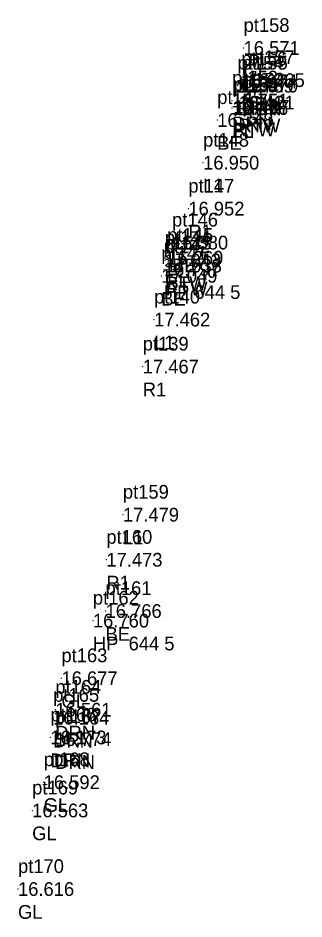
# Model space of a CAD drawing. Header units: metres. Extents: x 178081 to 737303, y 964681 to 975566.
# Drawn here: x 178080.96 to 178091.38, y 975532.8 to 975565.62 of the extents above; entities that cross this region are included whole.
import ezdxf

# ---------------------------------------------------------------- set-up
doc = ezdxf.new("R2010")
doc.units = ezdxf.units.M
doc.header["$MEASUREMENT"] = 0
doc.layers.add('SurveyPoint', color=4, linetype='Continuous', lineweight=0, true_color=0x00fffe)
doc.styles.get("Standard").update_dxf_attribs({"font": '', "height": 2.5})
doc.styles.get('Standard').set_extended_font_data('txt')

msp = doc.modelspace()

# ---------------------------------------------------------------- linework, layer by layer
at = {"layer": 'SurveyPoint'}
for p in [(178089.181, 975564.523, 16.571), (178088.961, 975563.153, 15.759), (178089.097, 975563.312, 16.974), (178089.119, 975563.159, 16.97), (178089.365, 975563.351, 16.465), (178088.762, 975562.612, 15.751), (178088.807, 975562.386, 16.427), (178088.998, 975562.537, 16.421), (178088.764, 975562.337, 16.276), (178088.221, 975561.901, 16.348), (178087.706, 975560.348, 16.95), (178087.167, 975558.675, 16.952), (178086.574, 975557.439, 16.38), (178086.398, 975556.885, 16.269), (178086.275, 975556.467, 16.797), (178086.313, 975556.788, 17.043), (178086.345, 975556.602, 17.038), (178086.182, 975556.228, 17.049), (178085.92, 975554.634, 17.462), (178085.506, 975552.923, 17.467), (178084.783, 975547.529, 17.479), (178084.18, 975545.887, 17.473), (178084.151, 975544.02, 16.766), (178083.69, 975543.667, 16.76), (178082.543, 975541.57, 16.677), (178082.32, 975540.425, 16.561), (178082.243, 975540.133, 16.164), (178082.139, 975539.416, 16.173), (178082.317, 975539.355, 16.774), (178081.896, 975537.783, 16.592), (178081.476, 975536.754, 16.563), (178080.96, 975533.892, 16.616)]:
    msp.add_point(p, dxfattribs=at)

# ---------------------------------------------------------------- texts
at = {"layer": 'SurveyPoint', "color": 7, "char_height": 0.5, "attachment_point": 4}
for s, insert, width in [('pt158\\P16.571\\PGL', (178089.181, 975564.523, 16.571), 3), ('pt156\\P16.974\\PDRN', (178089.097, 975563.312, 16.974), 3), ('pt157\\P16.465\\PGL', (178089.365, 975563.351, 16.465), 3), ('pt154\\P15.759\\PDRN', (178088.961, 975563.153, 15.759), 3), ('pt155\\P16.970\\PDRN', (178089.119, 975563.159, 16.97), 3), ('pt153\\P15.751\\PDRN', (178088.762, 975562.612, 15.751), 3), ('pt150\\P16.276\\PFL', (178088.764, 975562.337, 16.276), 3), ('pt151\\P16.427\\PRTW', (178088.807, 975562.386, 16.427), 3), ('pt152\\P16.421\\PRTW', (178088.998, 975562.537, 16.421), 3), ('pt149\\P16.348\\PBE', (178088.221, 975561.901, 16.348), 3), ('pt148\\P16.950\\PL1', (178087.706, 975560.348, 16.95), 3), ('pt147\\P16.952\\PR1', (178087.167, 975558.675, 16.952), 3), ('pt146\\P16.380\\PBE', (178086.574, 975557.439, 16.38), 3), ('pt144\\P17.043\\PRTW ', (178086.313, 975556.788, 17.043), 3), ('pt145\\P16.269\\PFL', (178086.398, 975556.885, 16.269), 3), ('pt142\\P16.797\\PHP 644 5', (178086.275, 975556.467, 16.797), 4.5), ('pt143\\P17.038\\PRTW ', (178086.345, 975556.602, 17.038), 3), ('pt141\\P17.049\\PBE', (178086.182, 975556.228, 17.049), 3), ('pt140\\P17.462\\PL1', (178085.92, 975554.634, 17.462), 3), ('pt139\\P17.467\\PR1', (178085.506, 975552.923, 17.467), 3), ('pt159\\P17.479\\PL1', (178084.783, 975547.529, 17.479), 3), ('pt160\\P17.473\\PR1', (178084.18, 975545.887, 17.473), 3), ('pt161\\P16.766\\PBE', (178084.151, 975544.02, 16.766), 3), ('pt162\\P16.760\\PHP  644 5', (178083.69, 975543.667, 16.76), 5), ('pt163\\P16.677\\PGL', (178082.543, 975541.57, 16.677), 3), ('pt164\\P16.561\\PDRN', (178082.32, 975540.425, 16.561), 3), ('pt165\\P16.164\\PDRN', (178082.243, 975540.133, 16.164), 3), ('pt166\\P16.173\\PDRN', (178082.139, 975539.416, 16.173), 3), ('pt167\\P16.774\\PDRN', (178082.317, 975539.355, 16.774), 3), ('pt168\\P16.592\\PGL', (178081.896, 975537.783, 16.592), 3), ('pt169\\P16.563\\PGL', (178081.476, 975536.754, 16.563), 3), ('pt170\\P16.616\\PGL', (178080.96, 975533.892, 16.616), 3)]:
    msp.add_mtext(s, dxfattribs=dict(at, insert=insert, width=width))

doc.saveas('drawing.dxf')
